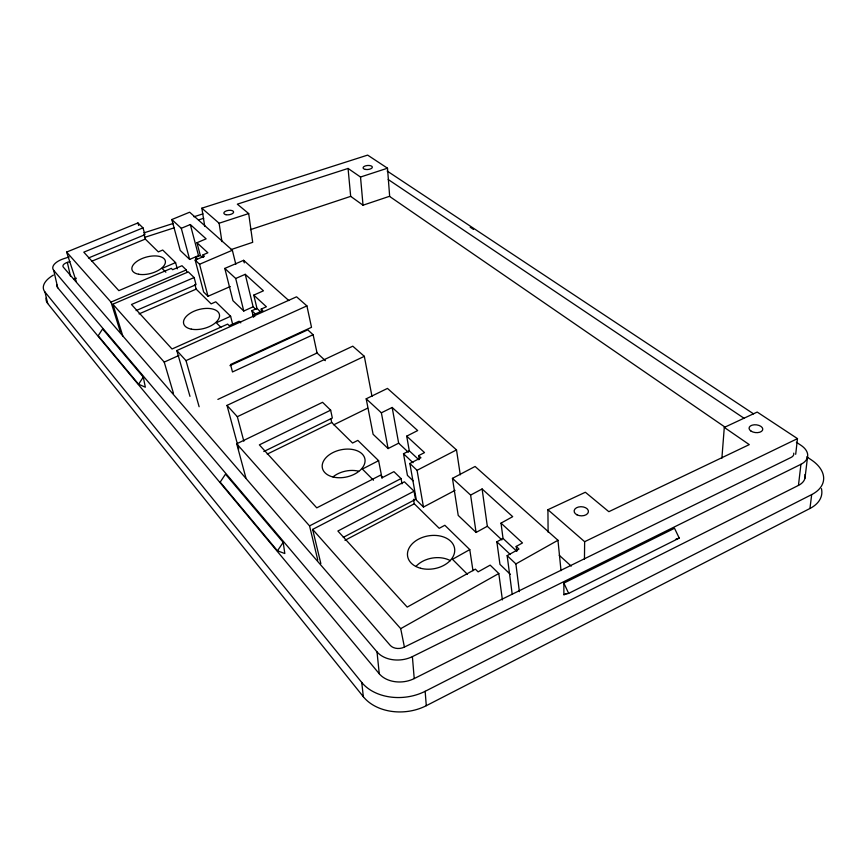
<?xml version="1.0" encoding="UTF-8"?>
<svg xmlns="http://www.w3.org/2000/svg" width="867" height="867" viewBox="0 0 867 867"><rect width="100%" height="100%" fill="white"/><g stroke="black" fill="none" stroke-linecap="round" stroke-linejoin="round"><path stroke-width="1.3" d="M584.456 559.117L584.64 541.702L547.922 509.709L585.355 492.25L608.84 511.693L749.272 444.619L724.292 427.42L721.886 458.22M795.689 454.286L797.488 438.626L757.205 412.063L724.292 427.42M56.799 284.799A17.037 7.955 -11.3 0 0 57.742 287.779L379.258 673.767A25.23 18.565 -5.3 0 0 414.22 678.579L798.453 485.412L800.935 464.3A23.203 13.363 7.3 0 0 800.891 445.248L796.383 442.257M804.999 478.096L807.535 457.05M46.07 298.053A30.508 14.446 -11.4 0 0 47.696 303.493L363.349 696.743A45.062 33.575 -5.3 0 0 426.282 705.695L809.951 508.485L811.685 494.591A41.356 24.287 7.7 0 0 811.252 459.824L806.765 456.822M138.601 384.233L143.293 377.047L102.588 328.951L98.188 335.757L138.601 384.233L145.331 387.202L143.293 377.047M277.462 550.816L283.195 542.341L225.485 474.151L220.185 482.117L277.462 550.816L284.82 553.525L283.195 542.341M413.494 499.284L414.296 503.792L439.211 528.306L444.847 525.283L469.773 549.602L452.466 559.313L467.367 574.247M404.401 647.053L400.706 628.651L498.796 573.521L490.169 565.132L478.118 571.862L475.387 569.153L407.208 607.106L337.881 531.027L414.047 491.199L415.51 499.392L343.289 537.356M519.387 591.641L515.887 563.918L557.958 540.271L475.094 466.468L452.455 478.356L458.22 515.421L476.081 532.446L487.319 526.269L482.106 488.966L470.608 495.09L476.081 532.446M516.797 551.271L516.201 546.438L522.487 542.937L501.018 523.126L512.7 516.667L482.106 488.966M512.148 593.808L507.162 555.649L518.997 549.049L516.201 546.438M510.414 574.42L499.956 564.363L496.856 541.81L503.023 538.429L501.018 523.126M460.269 474.834L456.508 449.908L387.473 388.416L366.199 398.809L381.372 412.8L392.166 407.468L417.677 430.563L406.71 436.155L424.516 452.596L418.62 455.619L420.939 457.776L409.853 463.477L416.355 500.096L423.464 507.054L455.034 490.354M344.958 540.325L414.296 503.792M382.054 478.4L378.608 460.659L362.373 469.069L373.493 480.21M320.844 563.572L312.651 529.401L404.401 481.814L414.047 491.199M263.796 451.534L332.332 418.024L330.652 410.178L322.567 402.321L236.702 443.796L309.552 525.901L401.063 478.573L402.028 483.829M409.853 463.477L417.06 470.304L456.508 449.908M366.199 398.809L373.103 434.28L388.102 448.575L398.657 443.178L408.346 452.249M53.386 275.099A30.659 14.316 -11.3 0 0 44.965 292.006L361.734 682.437A45.42 33.445 -5.3 0 0 425.155 691.302L811.685 494.591M413.082 480.806L407.436 475.376L403.502 453.744L409.289 450.818L418.859 459.77M563.875 594.719L568.665 593.386L679.24 538.093L674.515 528.285L563.875 583.101L563.875 594.719L566.292 593.516M69.122 256.968L63.974 258.626A17.167 7.836 -11.1 0 0 53.711 270.341L377.015 651.897A25.533 18.445 -5.2 0 0 412.389 656.622L800.935 464.3M333.773 424.787L367.63 408.162M267.242 454.113L331.703 422.511L352.555 443.026L357.833 440.393L378.608 460.659M330.652 410.178L259.363 444.858L316.769 507.856L380.407 475.214L382.672 477.446L393.932 471.659L401.063 478.573M584.64 541.702L797.488 438.626M364.324 356.326L352.782 346.193L227.002 405.398L237.33 416.691L364.324 356.326L371.986 396.371M217.866 399.416L317.062 353.01L313.117 334.716L307.742 329.85L229.928 365.636M313.117 334.716L232.486 371.965L230.535 364.519L311.513 327.303L306.907 305.888L296.568 296.807L176.803 350.561L189.981 396.349M232.616 324.128L230.611 316.271L216.316 322.762L220.868 327.314M176.803 350.561L186.004 360.618L306.907 305.888M288.841 300.567L243.638 260.306L224.813 268.423L232.952 300.697L243.779 311.015L253.131 306.799L255.993 309.476M136.097 310.592L196.04 284.669L194.121 277.538L188.302 271.891L112.851 304.187L164.221 362.092L178.97 355.448M260.783 312.001L256.979 308.435L253.782 295.116L263.449 290.803L245.242 274.319L235.705 278.47L224.813 268.423M261.78 311.535L261.195 309.085L266.386 306.755L253.782 295.116M253.489 317.268L251.885 310.7L256.979 308.435M235.813 264.305L232.356 250.249L189.645 212.209L171.818 219.546L181.29 228.292L190.317 224.542L206.118 238.848L196.961 242.727L207.874 252.796L202.965 254.887L204.384 256.199L195.173 260.122L203.647 292.016L208.004 296.286L230.308 286.533M139.056 313.908L196.159 289.134L211.136 303.862L215.785 301.814L230.611 316.271M177.312 268.857L175.578 262.593L162.064 268.412L165.846 272.205M194.121 277.538L131.481 304.501L172.024 349L227.642 324.106L229.224 325.678L239.108 321.245L240.777 322.86M171.818 219.546L180.217 250.422L189.645 259.417L198.51 255.602L190.317 224.542M88.434 257.998L144.952 234.686L142.99 227.869L137.929 222.949L66.618 252.08L110.998 302.106L186.286 269.93L186.99 272.498M195.173 260.122L199.551 264.262L232.356 250.249M196.484 261.26L195.476 257.499L200.299 255.462L202.206 257.239M91.599 261.292L145.298 239.075L158.325 251.885L162.725 250.043L175.578 262.593M142.99 227.869L83.796 252.167L118.844 290.64L171.276 268.358L172.641 269.702L181.972 265.736L186.286 269.93M231.142 249.577L252.698 242.326L248.688 213.564L237.33 204.168L348.068 168.447L350.68 196.365L363.024 205.208L389.651 196.256L387.506 168.209L367.641 155.106L201.848 208.188L204.742 226.298M250.422 229.657L350.68 196.365M73.847 279.044L76.404 278.199M201.848 208.188L219.113 223.231L248.688 213.564M348.068 168.447L360.52 177.031L387.506 168.209M793.738 453.159A9.288 5.343 7.3 0 1 791.072 457.44L404.239 647.15A10.209 7.38 -5.2 0 1 390.172 645.297L63.28 267.079A6.871 3.132 -11.1 0 1 67.355 262.387L69.924 261.552M144.529 237.417L174.115 227.848M198.554 219.936L203.702 218.278M143.759 232.93L173.346 223.404M193.937 216.772L202.943 213.867M676.011 539.101L679.24 538.093M387.137 171.016L753.542 413.862M470.185 227.208L473.534 229.43M388.199 179.502L743.984 418.219M389.435 196.332L724.736 426.932M559.237 555.281L571.245 566.129M316.412 352.425L325.374 360.672M452.455 478.356L470.608 495.09M261.195 309.085L262.831 310.603L253.088 314.981L254.779 316.574M503.023 538.429L516.569 551.109M487.319 526.269L501.874 539.903M496.856 541.81L510.327 554.522M251.885 310.7L255.657 314.266M403.502 453.744L413.017 462.718M195.476 257.499L197.362 259.276M507.162 555.649L515.887 563.918M312.651 529.401L400.706 628.651M563.875 583.101L568.665 593.386M66.618 252.08L76.329 281.667M112.851 304.187L122.951 336.429M110.998 302.106L120.296 331.714M164.221 362.092L173.411 393.13M137.929 222.949L138.666 225.507M143.998 234.567L145.298 239.075M186.004 360.618L199.128 406.731M236.702 443.796L245.892 477.858M181.29 228.292L189.645 259.417M194.891 284.419L196.159 289.134M227.002 405.398L238.75 449.019M237.33 416.691L243.844 441.227M199.551 264.262L208.004 296.286M202.965 254.887L203.582 257.228M196.961 242.727L200.299 255.462M235.705 278.47L243.779 311.015M243.638 260.306L244.266 262.885M245.242 274.319L253.131 306.799M309.552 525.901L317.777 560.028M44.965 292.006L47.696 303.493M53.711 270.341L57.742 287.779M67.355 262.387L70.444 276.139M330.869 418.62L331.703 422.511M381.372 412.8L388.102 448.575M392.166 407.468L398.657 443.178M406.71 436.155L409.289 450.818M417.06 470.304L423.464 507.054M418.62 455.619L419.216 459.087M219.113 223.231L221.93 241.622M469.773 549.602L472.981 570.724M498.796 573.521L502.416 599.91M361.734 682.437L363.349 696.743M377.015 651.897L379.258 673.767M557.958 540.271L561.014 570.659M360.52 177.031L363.024 205.208M412.389 656.622L414.22 678.579M425.155 691.302L426.282 705.695M547.922 509.709L548.107 532.143M333.351 476.601A21.491 13.991 -12.5 0 1 358.678 471.214M415.889 566.476A23.507 16.787 -9.6 0 1 450.439 560.7M821.439 488.62A41.074 24.428 8 0 1 809.951 508.485M804.977 474.542A22.965 13.493 7.7 0 1 798.453 485.412M333.091 477.013A21.74 13.872 -12.4 0 0 365.072 460.529A21.74 13.872 -12.4 0 0 332.722 452.693A21.74 13.872 -12.4 0 0 333.091 477.013M191.314 329.146A18.456 9.808 -14.7 0 0 219.492 316.455A18.456 9.808 -14.7 0 0 193.742 311.351A18.456 9.808 -14.7 0 0 191.314 329.146M420.593 568.264A23.821 16.679 -9.7 0 0 454.687 549.223A23.821 16.679 -9.7 0 0 417.992 539.447A23.821 16.679 -9.7 0 0 420.593 568.264M138.687 274.254A17.242 8.475 -15.1 0 0 165.326 262.864A17.242 8.475 -15.1 0 0 141.906 258.626A17.242 8.475 -15.1 0 0 138.687 274.254M225.994 214.702A4.92 2.2 -7.7 0 0 233.613 212.209A4.92 2.2 -7.7 0 0 226.634 210.789A4.92 2.2 -7.7 0 0 225.994 214.702M365.408 169.423A4.682 2.027 -4.9 0 0 372.366 167.158A4.682 2.027 -4.9 0 0 365.332 165.922A4.682 2.027 -4.9 0 0 365.408 169.423M576.988 514.835A7.153 4.563 2.2 0 0 588.379 511.996A7.153 4.563 2.2 0 0 578.495 507.011A7.153 4.563 2.2 0 0 576.988 514.835M750.985 431.072A6.882 3.901 6.1 0 0 762.505 430.281A6.882 3.901 6.1 0 0 754.29 424.787A6.882 3.901 6.1 0 0 750.985 431.072"/></g></svg>
